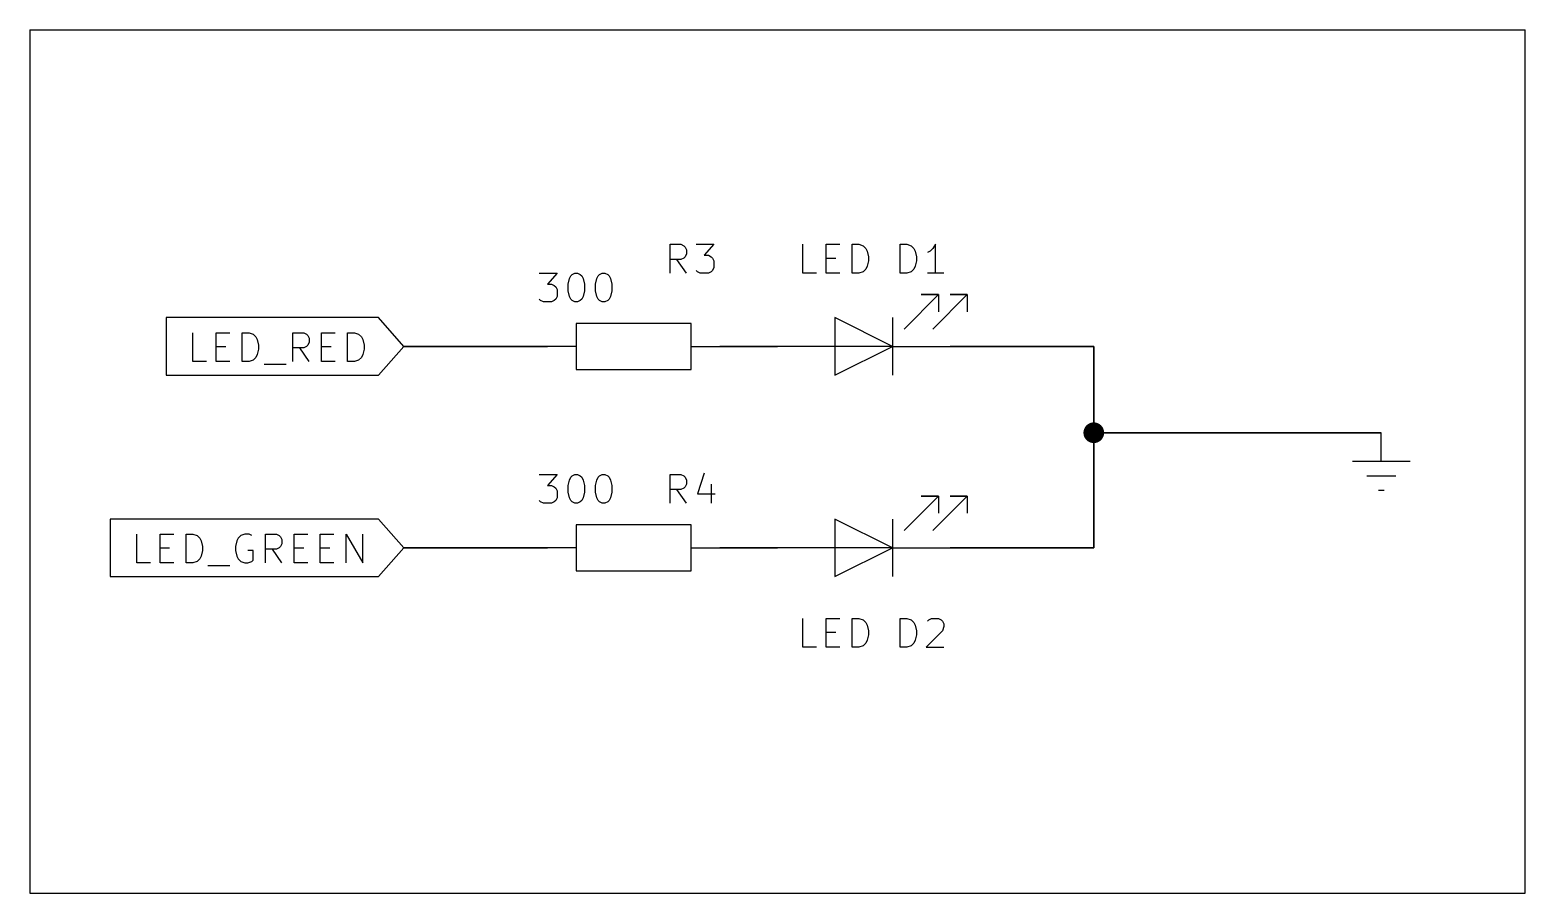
# Model space of a CAD drawing. Extents: x -4.8 to 16.7, y -9.4 to 5.7.
# Drawn here: x 2.14 to 7.99, y 2.32 to 5.7 of the extents above; entities that cross this region are included whole.
import ezdxf

# ---------------------------------------------------------------- set-up
doc = ezdxf.new("R2010")
doc.units = 0
doc.header["$MEASUREMENT"] = 0
for name, color, linetype in [('BLUE3', 171, 'CONTINUOUS'), ('CYAN2', 4, 'CONTINUOUS'), ('RED2', 1, 'CONTINUOUS')]:
    doc.layers.add(name, color=color, linetype=linetype)
doc.layers.add('GREEN3', color=91, linetype='CONTINUOUS', lineweight=30)

msp = doc.modelspace()

# ---------------------------------------------------------------- linework, layer by layer
at = {"layer": 'BLUE3'}
for p, q in [((2.1398, 5.6953), (7.9898, 5.6953)), ((2.1398, 5.6953), (2.1398, 2.3203)), ((7.9898, 2.3203), (7.9898, 5.6953)), ((2.1398, 2.3203), (7.9898, 2.3203))]:
    msp.add_line(p, q, dxfattribs=at)
at = {"layer": 'CYAN2', "linetype": 'Continuous'}
for p, q in [((4.6443, 4.7445), (4.6443, 4.857)), ((4.6443, 4.857), (4.6872, 4.857)), ((4.6872, 4.857), (4.6979, 4.8516)), ((4.7461, 4.857), (4.8157, 4.857)), ((4.8157, 4.857), (4.7782, 4.8141)), ((5.1639, 4.7445), (5.1639, 4.857)), ((5.255, 4.7445), (5.255, 4.857)), ((5.255, 4.857), (5.3086, 4.857)), ((5.3568, 4.7445), (5.3568, 4.857)), ((5.3568, 4.857), (5.3836, 4.857)), ((5.3836, 4.857), (5.3996, 4.8516)), ((5.5443, 4.7445), (5.5443, 4.857)), ((5.5443, 4.857), (5.5711, 4.857)), ((5.5711, 4.857), (5.5872, 4.8516)), ((5.6836, 4.857), (5.6729, 4.8409)), ((5.6836, 4.7445), (5.6836, 4.857)), ((4.6872, 4.798), (4.6443, 4.798)), ((4.7086, 4.7445), (4.6711, 4.798)), ((4.6979, 4.8034), (4.6872, 4.798)), ((4.6979, 4.8516), (4.7032, 4.8462)), ((4.7032, 4.8087), (4.6979, 4.8034)), ((4.7032, 4.8462), (4.7086, 4.8355)), ((4.7086, 4.8195), (4.7032, 4.8087)), ((4.7086, 4.8355), (4.7086, 4.8195)), ((4.7782, 4.8141), (4.7943, 4.8141)), ((4.7943, 4.8141), (4.805, 4.8087)), ((4.805, 4.8087), (4.8104, 4.8034)), ((4.8104, 4.8034), (4.8157, 4.7927)), ((5.255, 4.8034), (5.2925, 4.8034)), ((5.3996, 4.8516), (5.4104, 4.8409)), ((5.4104, 4.8409), (5.4157, 4.8302)), ((5.4157, 4.8302), (5.4211, 4.8087)), ((5.4211, 4.8087), (5.4211, 4.7927)), ((5.5872, 4.8516), (5.5979, 4.8409)), ((5.5979, 4.8409), (5.6032, 4.8302)), ((5.6032, 4.8302), (5.6086, 4.8087)), ((5.6086, 4.8087), (5.6086, 4.7927)), ((5.6622, 4.8302), (5.6514, 4.8248)), ((5.6729, 4.8409), (5.6622, 4.8302)), ((4.1327, 4.7445), (4.2024, 4.7445)), ((4.2024, 4.7445), (4.1648, 4.7016)), ((4.2559, 4.7337), (4.2613, 4.7391)), ((4.2613, 4.7391), (4.272, 4.7445)), ((4.272, 4.7445), (4.2827, 4.7445)), ((4.2827, 4.7445), (4.2934, 4.7391)), ((4.2934, 4.7391), (4.2988, 4.7337)), ((4.363, 4.7337), (4.3684, 4.7391)), ((4.3684, 4.7391), (4.3791, 4.7445)), ((4.3791, 4.7445), (4.3898, 4.7445)), ((4.3898, 4.7445), (4.4006, 4.7391)), ((4.4006, 4.7391), (4.4059, 4.7337)), ((4.7514, 4.7498), (4.7461, 4.7552)), ((4.7622, 4.7445), (4.7514, 4.7498)), ((4.7943, 4.7445), (4.7622, 4.7445)), ((4.805, 4.7498), (4.7943, 4.7445)), ((4.8104, 4.7552), (4.805, 4.7498)), ((4.8157, 4.7659), (4.8104, 4.7552)), ((4.8157, 4.7927), (4.8157, 4.7659)), ((5.2175, 4.7445), (5.1639, 4.7445)), ((5.3086, 4.7445), (5.255, 4.7445)), ((5.3836, 4.7445), (5.3568, 4.7445)), ((5.3996, 4.7498), (5.3836, 4.7445)), ((5.4104, 4.7605), (5.3996, 4.7498)), ((5.4157, 4.7712), (5.4104, 4.7605)), ((5.4211, 4.7927), (5.4157, 4.7712)), ((5.5711, 4.7445), (5.5443, 4.7445)), ((5.5872, 4.7498), (5.5711, 4.7445)), ((5.5979, 4.7605), (5.5872, 4.7498)), ((5.6032, 4.7712), (5.5979, 4.7605)), ((5.6086, 4.7927), (5.6032, 4.7712)), ((5.7157, 4.7445), (5.6514, 4.7445)), ((4.1648, 4.7016), (4.1809, 4.7016)), ((4.1809, 4.7016), (4.1916, 4.6962)), ((4.1916, 4.6962), (4.197, 4.6909)), ((4.197, 4.6909), (4.2024, 4.6802)), ((4.2024, 4.6802), (4.2024, 4.6534)), ((4.2452, 4.7016), (4.2505, 4.723)), ((4.2452, 4.6748), (4.2452, 4.7016)), ((4.2505, 4.723), (4.2559, 4.7337)), ((4.2988, 4.7337), (4.3041, 4.723)), ((4.3041, 4.723), (4.3095, 4.7016)), ((4.3095, 4.7016), (4.3095, 4.6748)), ((4.3523, 4.7016), (4.3577, 4.723)), ((4.3523, 4.6748), (4.3523, 4.7016)), ((4.3577, 4.723), (4.363, 4.7337)), ((4.4059, 4.7337), (4.4113, 4.723)), ((4.4113, 4.723), (4.4166, 4.7016)), ((4.4166, 4.7016), (4.4166, 4.6748)), ((4.138, 4.6373), (4.1327, 4.6427)), ((4.1488, 4.632), (4.138, 4.6373)), ((4.1809, 4.632), (4.1488, 4.632)), ((4.1916, 4.6373), (4.1809, 4.632)), ((4.197, 4.6427), (4.1916, 4.6373)), ((4.2024, 4.6534), (4.197, 4.6427)), ((4.2505, 4.6534), (4.2452, 4.6748)), ((4.2559, 4.6427), (4.2505, 4.6534)), ((4.2613, 4.6373), (4.2559, 4.6427)), ((4.272, 4.632), (4.2613, 4.6373)), ((4.2827, 4.632), (4.272, 4.632)), ((4.2934, 4.6373), (4.2827, 4.632)), ((4.2988, 4.6427), (4.2934, 4.6373)), ((4.3041, 4.6534), (4.2988, 4.6427)), ((4.3095, 4.6748), (4.3041, 4.6534)), ((4.3577, 4.6534), (4.3523, 4.6748)), ((4.363, 4.6427), (4.3577, 4.6534)), ((4.3684, 4.6373), (4.363, 4.6427)), ((4.3791, 4.632), (4.3684, 4.6373)), ((4.3898, 4.632), (4.3791, 4.632)), ((4.4006, 4.6373), (4.3898, 4.632)), ((4.4059, 4.6427), (4.4006, 4.6373)), ((4.4113, 4.6534), (4.4059, 4.6427)), ((4.4166, 4.6748), (4.4113, 4.6534)), ((4.1327, 3.957), (4.2024, 3.957)), ((4.2024, 3.957), (4.1648, 3.9141)), ((4.2452, 3.9141), (4.2505, 3.9355)), ((4.2505, 3.9355), (4.2559, 3.9462)), ((4.2559, 3.9462), (4.2613, 3.9516)), ((4.2613, 3.9516), (4.272, 3.957)), ((4.272, 3.957), (4.2827, 3.957)), ((4.2827, 3.957), (4.2934, 3.9516)), ((4.2934, 3.9516), (4.2988, 3.9462)), ((4.2988, 3.9462), (4.3041, 3.9355)), ((4.3041, 3.9355), (4.3095, 3.9141)), ((4.3523, 3.9141), (4.3577, 3.9355)), ((4.3577, 3.9355), (4.363, 3.9462)), ((4.363, 3.9462), (4.3684, 3.9516)), ((4.3684, 3.9516), (4.3791, 3.957)), ((4.3791, 3.957), (4.3898, 3.957)), ((4.3898, 3.957), (4.4006, 3.9516)), ((4.4006, 3.9516), (4.4059, 3.9462)), ((4.4059, 3.9462), (4.4113, 3.9355)), ((4.4113, 3.9355), (4.4166, 3.9141)), ((4.6443, 3.8445), (4.6443, 3.957)), ((4.6443, 3.957), (4.6872, 3.957)), ((4.6872, 3.957), (4.6979, 3.9516)), ((4.6979, 3.9516), (4.7032, 3.9462)), ((4.7032, 3.9462), (4.7086, 3.9355)), ((4.7086, 3.9355), (4.7086, 3.9195)), ((4.7782, 3.9623), (4.7514, 3.882)), ((4.1648, 3.9141), (4.1809, 3.9141)), ((4.1809, 3.9141), (4.1916, 3.9087)), ((4.1916, 3.9087), (4.197, 3.9034)), ((4.197, 3.9034), (4.2024, 3.8927)), ((4.2024, 3.8659), (4.197, 3.8552)), ((4.2024, 3.8927), (4.2024, 3.8659)), ((4.2452, 3.8873), (4.2452, 3.9141)), ((4.2505, 3.8659), (4.2452, 3.8873)), ((4.2559, 3.8552), (4.2505, 3.8659)), ((4.3041, 3.8659), (4.2988, 3.8552)), ((4.3095, 3.8873), (4.3041, 3.8659)), ((4.3095, 3.9141), (4.3095, 3.8873)), ((4.3523, 3.8873), (4.3523, 3.9141)), ((4.3577, 3.8659), (4.3523, 3.8873)), ((4.363, 3.8552), (4.3577, 3.8659)), ((4.4113, 3.8659), (4.4059, 3.8552)), ((4.4166, 3.8873), (4.4113, 3.8659)), ((4.4166, 3.9141), (4.4166, 3.8873)), ((4.6872, 3.898), (4.6443, 3.898)), ((4.7086, 3.8445), (4.6711, 3.898)), ((4.6979, 3.9034), (4.6872, 3.898)), ((4.7032, 3.9087), (4.6979, 3.9034)), ((4.7086, 3.9195), (4.7032, 3.9087)), ((4.7514, 3.882), (4.8211, 3.882)), ((4.805, 3.9195), (4.805, 3.8445)), ((4.138, 3.8498), (4.1327, 3.8552)), ((4.1488, 3.8445), (4.138, 3.8498)), ((4.1809, 3.8445), (4.1488, 3.8445)), ((4.1916, 3.8498), (4.1809, 3.8445)), ((4.197, 3.8552), (4.1916, 3.8498)), ((4.2613, 3.8498), (4.2559, 3.8552)), ((4.272, 3.8445), (4.2613, 3.8498)), ((4.2827, 3.8445), (4.272, 3.8445)), ((4.2934, 3.8498), (4.2827, 3.8445)), ((4.2988, 3.8552), (4.2934, 3.8498)), ((4.3684, 3.8498), (4.363, 3.8552)), ((4.3791, 3.8445), (4.3684, 3.8498)), ((4.3898, 3.8445), (4.3791, 3.8445)), ((4.4006, 3.8498), (4.3898, 3.8445)), ((4.4059, 3.8552), (4.4006, 3.8498)), ((5.1639, 3.282), (5.1639, 3.3945)), ((5.255, 3.282), (5.255, 3.3945)), ((5.255, 3.3945), (5.3086, 3.3945)), ((5.3568, 3.282), (5.3568, 3.3945)), ((5.3568, 3.3945), (5.3836, 3.3945)), ((5.3836, 3.3945), (5.3996, 3.3891)), ((5.5443, 3.282), (5.5443, 3.3945)), ((5.5443, 3.3945), (5.5711, 3.3945)), ((5.5711, 3.3945), (5.5872, 3.3891)), ((5.6568, 3.3891), (5.6675, 3.3945)), ((5.6675, 3.3945), (5.6943, 3.3945)), ((5.6943, 3.3945), (5.705, 3.3891)), ((5.255, 3.3409), (5.2925, 3.3409)), ((5.3996, 3.3891), (5.4104, 3.3784)), ((5.4104, 3.3784), (5.4157, 3.3677)), ((5.4157, 3.3677), (5.4211, 3.3462)), ((5.4211, 3.3462), (5.4211, 3.3302)), ((5.5872, 3.3891), (5.5979, 3.3784)), ((5.5979, 3.3784), (5.6032, 3.3677)), ((5.6032, 3.3677), (5.6086, 3.3462)), ((5.6086, 3.3462), (5.6086, 3.3302)), ((5.7104, 3.3462), (5.6461, 3.282)), ((5.6514, 3.3837), (5.6568, 3.3891)), ((5.705, 3.3891), (5.7104, 3.3837)), ((5.7104, 3.3837), (5.7157, 3.373)), ((5.7157, 3.3623), (5.7104, 3.3462)), ((5.7157, 3.373), (5.7157, 3.3623)), ((5.2175, 3.282), (5.1639, 3.282)), ((5.3086, 3.282), (5.255, 3.282)), ((5.3836, 3.282), (5.3568, 3.282)), ((5.3996, 3.2873), (5.3836, 3.282)), ((5.4104, 3.298), (5.3996, 3.2873)), ((5.4157, 3.3087), (5.4104, 3.298)), ((5.4211, 3.3302), (5.4157, 3.3087)), ((5.5711, 3.282), (5.5443, 3.282)), ((5.5872, 3.2873), (5.5711, 3.282)), ((5.5979, 3.298), (5.5872, 3.2873)), ((5.6032, 3.3087), (5.5979, 3.298)), ((5.6086, 3.3302), (5.6032, 3.3087)), ((5.6461, 3.282), (5.7157, 3.282))]:
    msp.add_line(p, q, dxfattribs=at)
at = {"layer": 'GREEN3', "linetype": 'Continuous'}
for p, q in [((3.6023, 4.4578), (4.1648, 4.4578)), ((4.8398, 4.4578), (5.0648, 4.4578)), ((5.7398, 4.4578), (6.3023, 4.4578)), ((6.3023, 4.4578), (6.3023, 4.1203)), ((6.3023, 4.1203), (7.4273, 4.1203)), ((6.3023, 4.1203), (6.3023, 3.6703)), ((3.6023, 3.6703), (4.1648, 3.6703)), ((4.8398, 3.6703), (5.0648, 3.6703)), ((5.7398, 3.6703), (6.3023, 3.6703))]:
    msp.add_line(p, q, dxfattribs=at)
at = {"layer": 'GREEN3', "const_width": 0.0405}
msp.add_lwpolyline([(6.2821, 4.1203, 1), (6.3226, 4.1203, 1)], format="xyb", close=True, dxfattribs=at)
at = {"layer": 'RED2', "linetype": 'Continuous'}
for p, q in [((5.5598, 4.5253), (5.6948, 4.6603)), ((5.6948, 4.6603), (5.6273, 4.6603)), ((5.6273, 4.6603), (5.6948, 4.6603)), ((5.6723, 4.5253), (5.8073, 4.6603)), ((5.6948, 4.6603), (5.6948, 4.5928)), ((5.8073, 4.6603), (5.7398, 4.6603)), ((5.7398, 4.6603), (5.8073, 4.6603)), ((5.8073, 4.6603), (5.8073, 4.5928)), ((3.5039, 4.5704), (2.6735, 4.5704)), ((2.6735, 4.5704), (2.6735, 4.4578)), ((3.6023, 4.4578), (3.5039, 4.5704)), ((5.2898, 4.5703), (5.2898, 4.3453)), ((5.5148, 4.4578), (5.2898, 4.5703)), ((5.5148, 4.5703), (5.5148, 4.3453)), ((2.7777, 4.3989), (2.7777, 4.5114)), ((2.8687, 4.3989), (2.8687, 4.5114)), ((2.8687, 4.5114), (2.9223, 4.5114)), ((2.9705, 4.3989), (2.9705, 4.5114)), ((2.9705, 4.5114), (2.9973, 4.5114)), ((2.9973, 4.5114), (3.0134, 4.5061)), ((3.0134, 4.5061), (3.0241, 4.4954)), ((3.1687, 4.3989), (3.1687, 4.5114)), ((3.1687, 4.5114), (3.2116, 4.5114)), ((3.2116, 4.5114), (3.2223, 4.5061)), ((3.2223, 4.5061), (3.2277, 4.5007)), ((3.2812, 4.3989), (3.2812, 4.5114)), ((3.2812, 4.5114), (3.3348, 4.5114)), ((3.383, 4.3989), (3.383, 4.5114)), ((3.383, 4.5114), (3.4098, 4.5114)), ((3.4098, 4.5114), (3.4259, 4.5061)), ((3.4259, 4.5061), (3.4366, 4.4954)), ((4.7273, 4.5478), (4.2773, 4.5478)), ((4.2773, 4.5478), (4.2773, 4.3678)), ((4.7273, 4.3678), (4.7273, 4.5478)), ((2.6735, 4.4578), (2.6735, 4.3453)), ((2.8687, 4.4578), (2.9062, 4.4578)), ((3.0241, 4.4954), (3.0295, 4.4846)), ((3.0295, 4.4846), (3.0348, 4.4632)), ((3.0348, 4.4471), (3.0295, 4.4257)), ((3.0348, 4.4632), (3.0348, 4.4471)), ((3.2116, 4.4525), (3.1687, 4.4525)), ((3.233, 4.3989), (3.1955, 4.4525)), ((3.2223, 4.4578), (3.2116, 4.4525)), ((3.2277, 4.4632), (3.2223, 4.4578)), ((3.2277, 4.5007), (3.233, 4.49)), ((3.233, 4.4739), (3.2277, 4.4632)), ((3.233, 4.49), (3.233, 4.4739)), ((3.2812, 4.4578), (3.3187, 4.4578)), ((3.4366, 4.4954), (3.442, 4.4846)), ((3.442, 4.4846), (3.4473, 4.4632)), ((3.4473, 4.4471), (3.442, 4.4257)), ((3.4473, 4.4632), (3.4473, 4.4471)), ((3.5039, 4.3453), (3.6023, 4.4578)), ((4.2773, 4.4578), (4.1648, 4.4578)), ((4.7273, 4.4578), (4.8398, 4.4578)), ((5.2898, 4.4578), (5.0648, 4.4578)), ((5.5148, 4.4578), (5.2898, 4.4578)), ((5.2898, 4.3453), (5.5148, 4.4578)), ((5.5148, 4.4578), (5.7398, 4.4578)), ((2.8312, 4.3989), (2.7777, 4.3989)), ((2.9223, 4.3989), (2.8687, 4.3989)), ((2.9973, 4.3989), (2.9705, 4.3989)), ((3.0134, 4.4043), (2.9973, 4.3989)), ((3.0241, 4.415), (3.0134, 4.4043)), ((3.0295, 4.4257), (3.0241, 4.415)), ((3.0562, 4.3882), (3.142, 4.3882)), ((3.3348, 4.3989), (3.2812, 4.3989)), ((3.4098, 4.3989), (3.383, 4.3989)), ((3.4259, 4.4043), (3.4098, 4.3989)), ((3.4366, 4.415), (3.4259, 4.4043)), ((3.442, 4.4257), (3.4366, 4.415)), ((2.6735, 4.3453), (3.5039, 4.3453)), ((4.2773, 4.3678), (4.7273, 4.3678)), ((7.4273, 4.0078), (7.4273, 4.1203)), ((7.5398, 4.0078), (7.3148, 4.0078)), ((7.3711, 3.9516), (7.4836, 3.9516)), ((5.5598, 3.7378), (5.6948, 3.8728)), ((5.6948, 3.8728), (5.6273, 3.8728)), ((5.6273, 3.8728), (5.6948, 3.8728)), ((5.6723, 3.7378), (5.8073, 3.8728)), ((5.6948, 3.8728), (5.6948, 3.8053)), ((5.8073, 3.8728), (5.7398, 3.8728)), ((5.7398, 3.8728), (5.8073, 3.8728)), ((5.8073, 3.8728), (5.8073, 3.8053)), ((7.4161, 3.8953), (7.4386, 3.8953)), ((3.5039, 3.7829), (2.4539, 3.7829)), ((2.4539, 3.7829), (2.4539, 3.6703)), ((3.6023, 3.6703), (3.5039, 3.7829)), ((4.7273, 3.7603), (4.2773, 3.7603)), ((4.2773, 3.7603), (4.2773, 3.5803)), ((4.7273, 3.5803), (4.7273, 3.7603)), ((5.2898, 3.7828), (5.2898, 3.5578)), ((5.5148, 3.6703), (5.2898, 3.7828)), ((5.5148, 3.7828), (5.5148, 3.5578)), ((2.558, 3.6114), (2.558, 3.7239)), ((2.6491, 3.6114), (2.6491, 3.7239)), ((2.6491, 3.7239), (2.7027, 3.7239)), ((2.7509, 3.6114), (2.7509, 3.7239)), ((2.7509, 3.7239), (2.7777, 3.7239)), ((2.7777, 3.7239), (2.7937, 3.7186)), ((2.7937, 3.7186), (2.8045, 3.7079)), ((2.8045, 3.7079), (2.8098, 3.6971)), ((2.8098, 3.6971), (2.8152, 3.6757)), ((2.9491, 3.6971), (2.9437, 3.6757)), ((2.9545, 3.7079), (2.9491, 3.6971)), ((2.9652, 3.7186), (2.9545, 3.7079)), ((2.9812, 3.7239), (2.9652, 3.7186)), ((2.9973, 3.7239), (2.9812, 3.7239)), ((3.008, 3.7186), (2.9973, 3.7239)), ((3.0616, 3.6114), (3.0616, 3.7239)), ((3.0616, 3.7239), (3.1045, 3.7239)), ((3.1045, 3.7239), (3.1152, 3.7186)), ((3.1152, 3.7186), (3.1205, 3.7132)), ((3.1205, 3.7132), (3.1259, 3.7025)), ((3.1259, 3.6864), (3.1205, 3.6757)), ((3.1259, 3.7025), (3.1259, 3.6864)), ((3.1741, 3.6114), (3.1741, 3.7239)), ((3.1741, 3.7239), (3.2277, 3.7239)), ((3.2759, 3.6114), (3.2759, 3.7239)), ((3.2759, 3.7239), (3.3295, 3.7239)), ((3.3777, 3.6114), (3.3777, 3.7239)), ((3.3777, 3.7239), (3.442, 3.6114)), ((3.442, 3.6114), (3.442, 3.7239)), ((2.4539, 3.6703), (2.4539, 3.5578)), ((2.6491, 3.6703), (2.6866, 3.6703)), ((2.8045, 3.6275), (2.7937, 3.6168)), ((2.8098, 3.6382), (2.8045, 3.6275)), ((2.8152, 3.6596), (2.8098, 3.6382)), ((2.8152, 3.6757), (2.8152, 3.6596)), ((2.9437, 3.6757), (2.9437, 3.6596)), ((2.9437, 3.6596), (2.9491, 3.6382)), ((2.9491, 3.6382), (2.9545, 3.6275)), ((2.9545, 3.6275), (2.9652, 3.6168)), ((3.0134, 3.6596), (2.992, 3.6596)), ((3.0134, 3.6221), (3.0134, 3.6596)), ((3.1045, 3.665), (3.0616, 3.665)), ((3.1259, 3.6114), (3.0884, 3.665)), ((3.1152, 3.6703), (3.1045, 3.665)), ((3.1205, 3.6757), (3.1152, 3.6703)), ((3.1741, 3.6703), (3.2116, 3.6703)), ((3.2759, 3.6703), (3.3134, 3.6703)), ((3.5039, 3.5578), (3.6023, 3.6703)), ((4.2773, 3.6703), (4.1648, 3.6703)), ((4.7273, 3.6703), (4.8398, 3.6703)), ((5.2898, 3.6703), (5.0648, 3.6703)), ((5.5148, 3.6703), (5.2898, 3.6703)), ((5.2898, 3.5578), (5.5148, 3.6703)), ((5.5148, 3.6703), (5.7398, 3.6703)), ((2.6116, 3.6114), (2.558, 3.6114)), ((2.7027, 3.6114), (2.6491, 3.6114)), ((2.7777, 3.6114), (2.7509, 3.6114)), ((2.7937, 3.6168), (2.7777, 3.6114)), ((2.8366, 3.6007), (2.9223, 3.6007)), ((2.9652, 3.6168), (2.9812, 3.6114)), ((2.9812, 3.6114), (2.992, 3.6114)), ((2.992, 3.6114), (3.008, 3.6168)), ((3.008, 3.6168), (3.0134, 3.6221)), ((3.2277, 3.6114), (3.1741, 3.6114)), ((3.3295, 3.6114), (3.2759, 3.6114)), ((4.2773, 3.5803), (4.7273, 3.5803)), ((2.4539, 3.5578), (3.5039, 3.5578))]:
    msp.add_line(p, q, dxfattribs=at)

doc.saveas('drawing.dxf')
